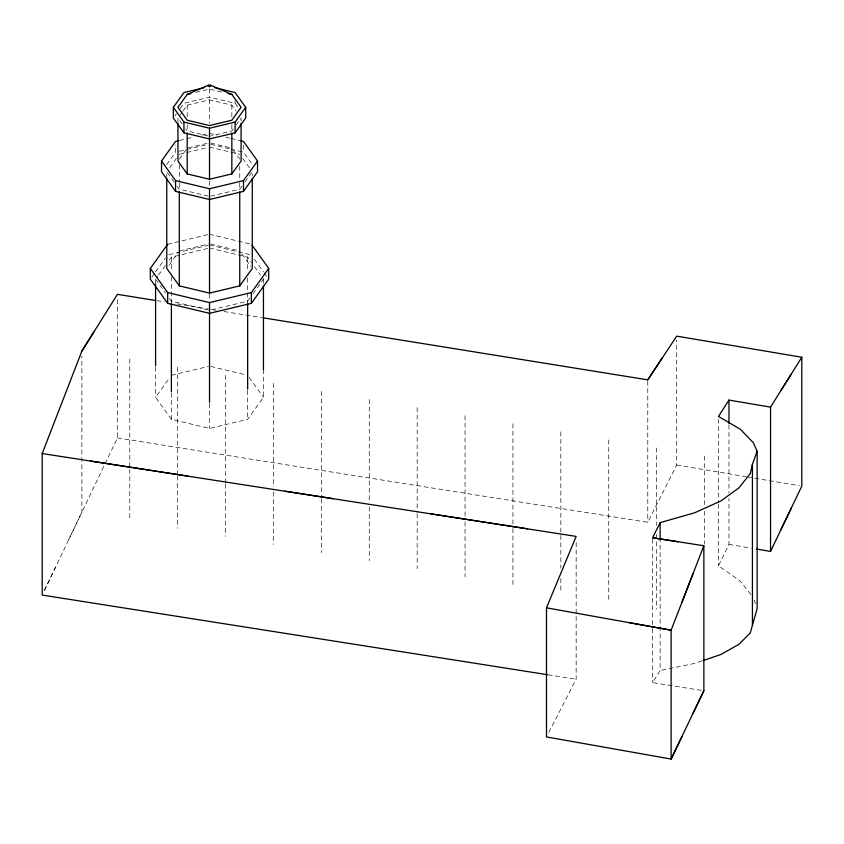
<?xml version="1.0" encoding="UTF-8"?>
<svg xmlns="http://www.w3.org/2000/svg" width="844" height="844" viewBox="0 0 844 844"><rect width="100%" height="100%" fill="white"/><g stroke="black" fill="none" stroke-linecap="round" stroke-linejoin="round"><path stroke-width="0.63" stroke-dasharray="4.22 3.17" d="M44.405 590.462L55.43 567.442M68.659 539.801L81.889 512.171L81.889 356.305M44.468 590.336L117.443 437.899L117.443 296.972M750.812 594.492L740.23 581.052L718.466 565.807L728.973 544.38L728.973 498.466M117.443 437.899L647.781 522.309L676.709 465.012L676.709 340.079M548.864 732.328L576.157 679.22L576.157 540.329M701.301 690.36L652.612 682.648L660.145 670.463L660.145 539.643M174.856 115.955L176.375 113.845M180.162 108.57L183.95 103.295L209.523 97.176L235.096 103.295L238.124 107.515M180.088 115.09L182.22 112.115M182.937 111.123L187.199 105.183L209.523 99.845L231.847 105.183L236.109 111.123M166.69 164.548L175.573 152.163L175.573 145.01M169.718 167.661L176.354 158.419M179.382 159.041L185.775 150.116M233.271 128.974L231.847 130.957L210.757 136M236.109 125.007L241.089 118.065L241.089 121.969M151.836 277.064L154.853 272.855M155.612 271.81L165.403 258.148M155.591 284.417L155.591 279.164L157.849 276.02M158.598 274.965L165.371 265.533M169.138 260.29L171.385 257.146L208.246 248.336M168.99 265.343L178.559 251.997M241.964 186.134L239.749 189.214L210.778 196.146M244.908 182.03L252.272 171.765L252.272 175.679M263.455 369.735L263.455 397.302L247.651 419.32L209.523 428.435L171.385 419.32L155.591 397.302L169.887 377.384M249.908 298.037L247.651 301.181L209.523 310.297M252.915 293.839L263.455 279.164L261.197 276.02M701.839 660.979L694.654 663.426L660.145 670.463M195.882 92.365L209.523 89.105L223.164 92.365M179.35 140.526L185.638 139.017M186.893 138.722L193.181 137.213M201.98 135.114L208.268 133.605M188.444 147.837L208.278 143.1M179.35 151.266L185.638 149.757M186.893 149.462L208.268 144.345M179.297 154.315L185.596 152.806M186.851 152.511L208.268 147.383M167.671 244.264L208.257 234.548M179.297 250.974L208.268 244.043M168.937 254.698L208.257 245.287M171.385 375.285L208.246 366.465M548.062 674.789L576.157 679.22M156.773 300.675L164.38 301.909M177.24 303.977L216.233 310.265M224.029 311.52L262.083 317.661M676.709 465.012L746.349 476.765M747.467 476.955L799.268 485.69M728.973 544.38L751.065 548.115M209.523 133.31L217.066 135.114M225.865 137.213L229.642 138.121M230.897 138.416L239.696 140.526M208.278 136L187.199 130.957L185.775 128.974M210.757 143.1L230.602 147.837M210.778 144.345L229.642 148.86M230.897 149.156L243.473 152.163L252.356 164.548M209.523 147.088L229.673 151.909M230.929 152.205L239.749 154.315M208.268 196.146L179.297 189.214L177.082 186.134M209.523 234.252L251.375 244.264M210.778 244.043L238.493 250.668M209.523 244.992L251.375 254.993M209.523 248.03L247.651 257.146L251.417 262.389M208.246 309.991L171.385 301.181L169.138 298.037M210.789 366.465L246.385 374.979M242.692 158.419L250.056 168.684M233.271 150.116L239.664 159.041M182.22 124.015L177.957 118.065L177.957 121.969M254.392 259.203L263.433 271.81M264.193 272.855L267.21 277.064M254.424 266.577L260.437 274.965M241.964 254.055L250.795 266.366M174.138 182.03L166.774 171.765L166.774 176.987M249.159 377.384L263.455 397.302M155.591 279.164L165.371 292.794M754.114 600.031L755.422 603.682M728.973 425.017L728.973 493.223M718.466 419.067L718.466 502.918M718.466 504.227L718.466 565.807M704.529 456.108L704.529 505.883M704.529 511.116L704.529 543.863M656.643 448.027L656.643 525.306M656.643 534.474L656.643 609.125M652.612 539.084L652.612 627.335M652.612 628.653L652.612 682.648M647.781 381.15L647.781 522.309M608.746 439.956L608.746 601.044M560.849 431.875L560.849 568.086M560.849 578.562L560.849 592.963M512.952 423.793L512.952 527.268M512.952 528.576L512.952 584.892M465.055 415.712L465.055 516.56M465.055 521.792L465.055 576.8M417.158 407.631L417.158 512.413M417.158 513.722L417.158 568.729M369.261 399.55L369.261 501.705M369.261 506.949L369.261 560.648M321.364 391.468L321.364 497.559M321.364 498.867L321.364 552.567M273.477 383.387L273.477 486.861M273.477 492.094L273.477 544.486M263.455 279.164L263.455 284.417M247.651 257.146L247.651 271.589M247.651 278.151L247.651 303.091M247.651 390.434L247.651 419.32M243.473 145.01L243.473 152.163M239.749 166.068L239.749 181.745M239.749 183.053L239.749 189.583M235.096 100.911L235.096 103.295M231.847 105.183L231.847 116.894M231.847 124.701L231.847 132.519M225.58 375.316L225.58 482.715M225.58 484.023L225.58 536.415M209.523 88.82L209.523 97.176M209.523 99.845L209.523 123.277M209.523 181.049L209.523 186.271M209.523 293.965L209.523 300.538M209.523 403.495L209.523 428.435M187.199 105.183L187.199 116.894M187.199 124.701L187.199 132.519M179.297 164.759L179.297 181.745M179.297 183.053L179.297 189.583M177.673 367.224L177.673 474.623M177.673 475.932L177.673 528.323M171.385 257.146L171.385 271.589M171.385 276.832L171.385 303.091M171.385 393.061L171.385 419.32M155.591 367.108L155.591 397.302M129.786 359.143L129.786 467.85M129.786 469.169L129.786 520.242"/><path stroke-width="1.27" d="M263.022 317.808L647.781 379.853L676.709 336.134L801.8 357.244L770.551 407.124L728.973 400.088L718.466 416.451L740.23 429.174L753.249 442.583L757.152 451.287L752.426 464.189L750.274 473.579L738.922 487.864L720.976 500.893L694.654 512.793L660.145 522.636L652.612 537.765L678.238 541.764M757.152 451.287L757.152 608.545L750.274 632.926L738.922 644.31L720.976 654.459L703.031 660.578M547.513 674.704L42.2 595.073L42.2 453.544L81.889 351.072L93.737 332.156M682.047 602.036L692.945 573.899M652.612 537.765L703.864 545.751L671.128 630.183L671.128 759.062L546.49 736.939L546.49 607.828L576.157 536.404L42.2 453.544M756.256 549.001L770.551 551.417L801.8 486.123L801.8 357.244M703.864 545.751L703.864 690.761L671.128 759.062L682.047 736.295M780.964 529.642L791.387 507.888M692.945 713.528L703.864 690.761M81.889 351.072L117.443 294.334L155.496 300.475M780.964 390.487L791.387 373.881M647.781 379.853L662.245 358.004M214.64 87.66L235.096 92.555L245.699 107.325L245.699 118.065L235.096 132.835L209.523 138.954L183.95 132.835L173.347 118.065L173.347 107.325L183.95 92.555L204.406 87.66M187.199 94.444L177.957 107.325L187.199 120.217L209.523 125.556L231.847 120.217L241.089 107.325L231.847 94.444L210.641 85.202L208.405 85.202L187.199 94.444L190.923 93.547M240.951 140.821L243.473 141.423L257.536 161.025L257.536 171.765L243.473 191.366L209.523 199.49L175.573 191.366L161.51 171.765L161.51 161.025L175.573 141.423L178.084 140.821M235.096 132.835L235.096 122.095L245.699 107.325M252.134 245.309L268.708 268.424L268.708 279.164L251.375 303.323L209.523 313.335L167.671 303.323L150.327 279.164L150.327 268.424L167.671 244.264M177.957 123.277L177.957 161.025L187.199 173.917L209.523 179.255L231.847 173.917L241.089 161.025L241.089 123.277M243.473 191.366L243.473 180.627L257.536 161.025M166.774 178.295L166.774 268.424L179.297 285.873L209.523 293.1L239.749 285.873L252.272 268.424L252.272 178.295M251.375 303.323L251.375 292.583L268.708 268.424M208.405 85.202L207.94 85.845L209.523 86.763L211.105 85.845L210.641 85.202M173.347 107.325L183.95 122.095L209.523 128.214L235.096 122.095M161.51 161.025L175.573 180.627L209.523 188.75L243.473 180.627M150.327 268.424L167.671 292.583L209.523 302.595L251.375 292.583M90.741 461.077L187.822 476.132M284.903 491.208L333.454 498.741M430.535 513.806L527.616 528.861M546.49 607.828L671.128 630.183L629.571 622.735M228.123 93.547L231.847 94.444M770.551 407.124L770.551 551.417M752.426 464.189L752.426 625.277M728.973 400.088L728.973 423.699M660.145 522.636L660.145 539.643M263.455 285.726L263.455 369.735M247.651 303.808L247.651 389.126M239.749 191.831L239.749 285.873M231.847 133.552L231.847 173.917M209.523 128.214L209.523 179.255M209.523 188.75L209.523 293.1M209.523 302.595L209.523 402.187M187.199 133.552L187.199 173.917M183.95 122.095L183.95 132.835M179.297 191.831L179.297 285.873M175.573 180.627L175.573 191.366M171.385 303.808L171.385 391.753M167.671 292.583L167.671 303.323M155.591 284.417L155.591 365.8"/></g></svg>
